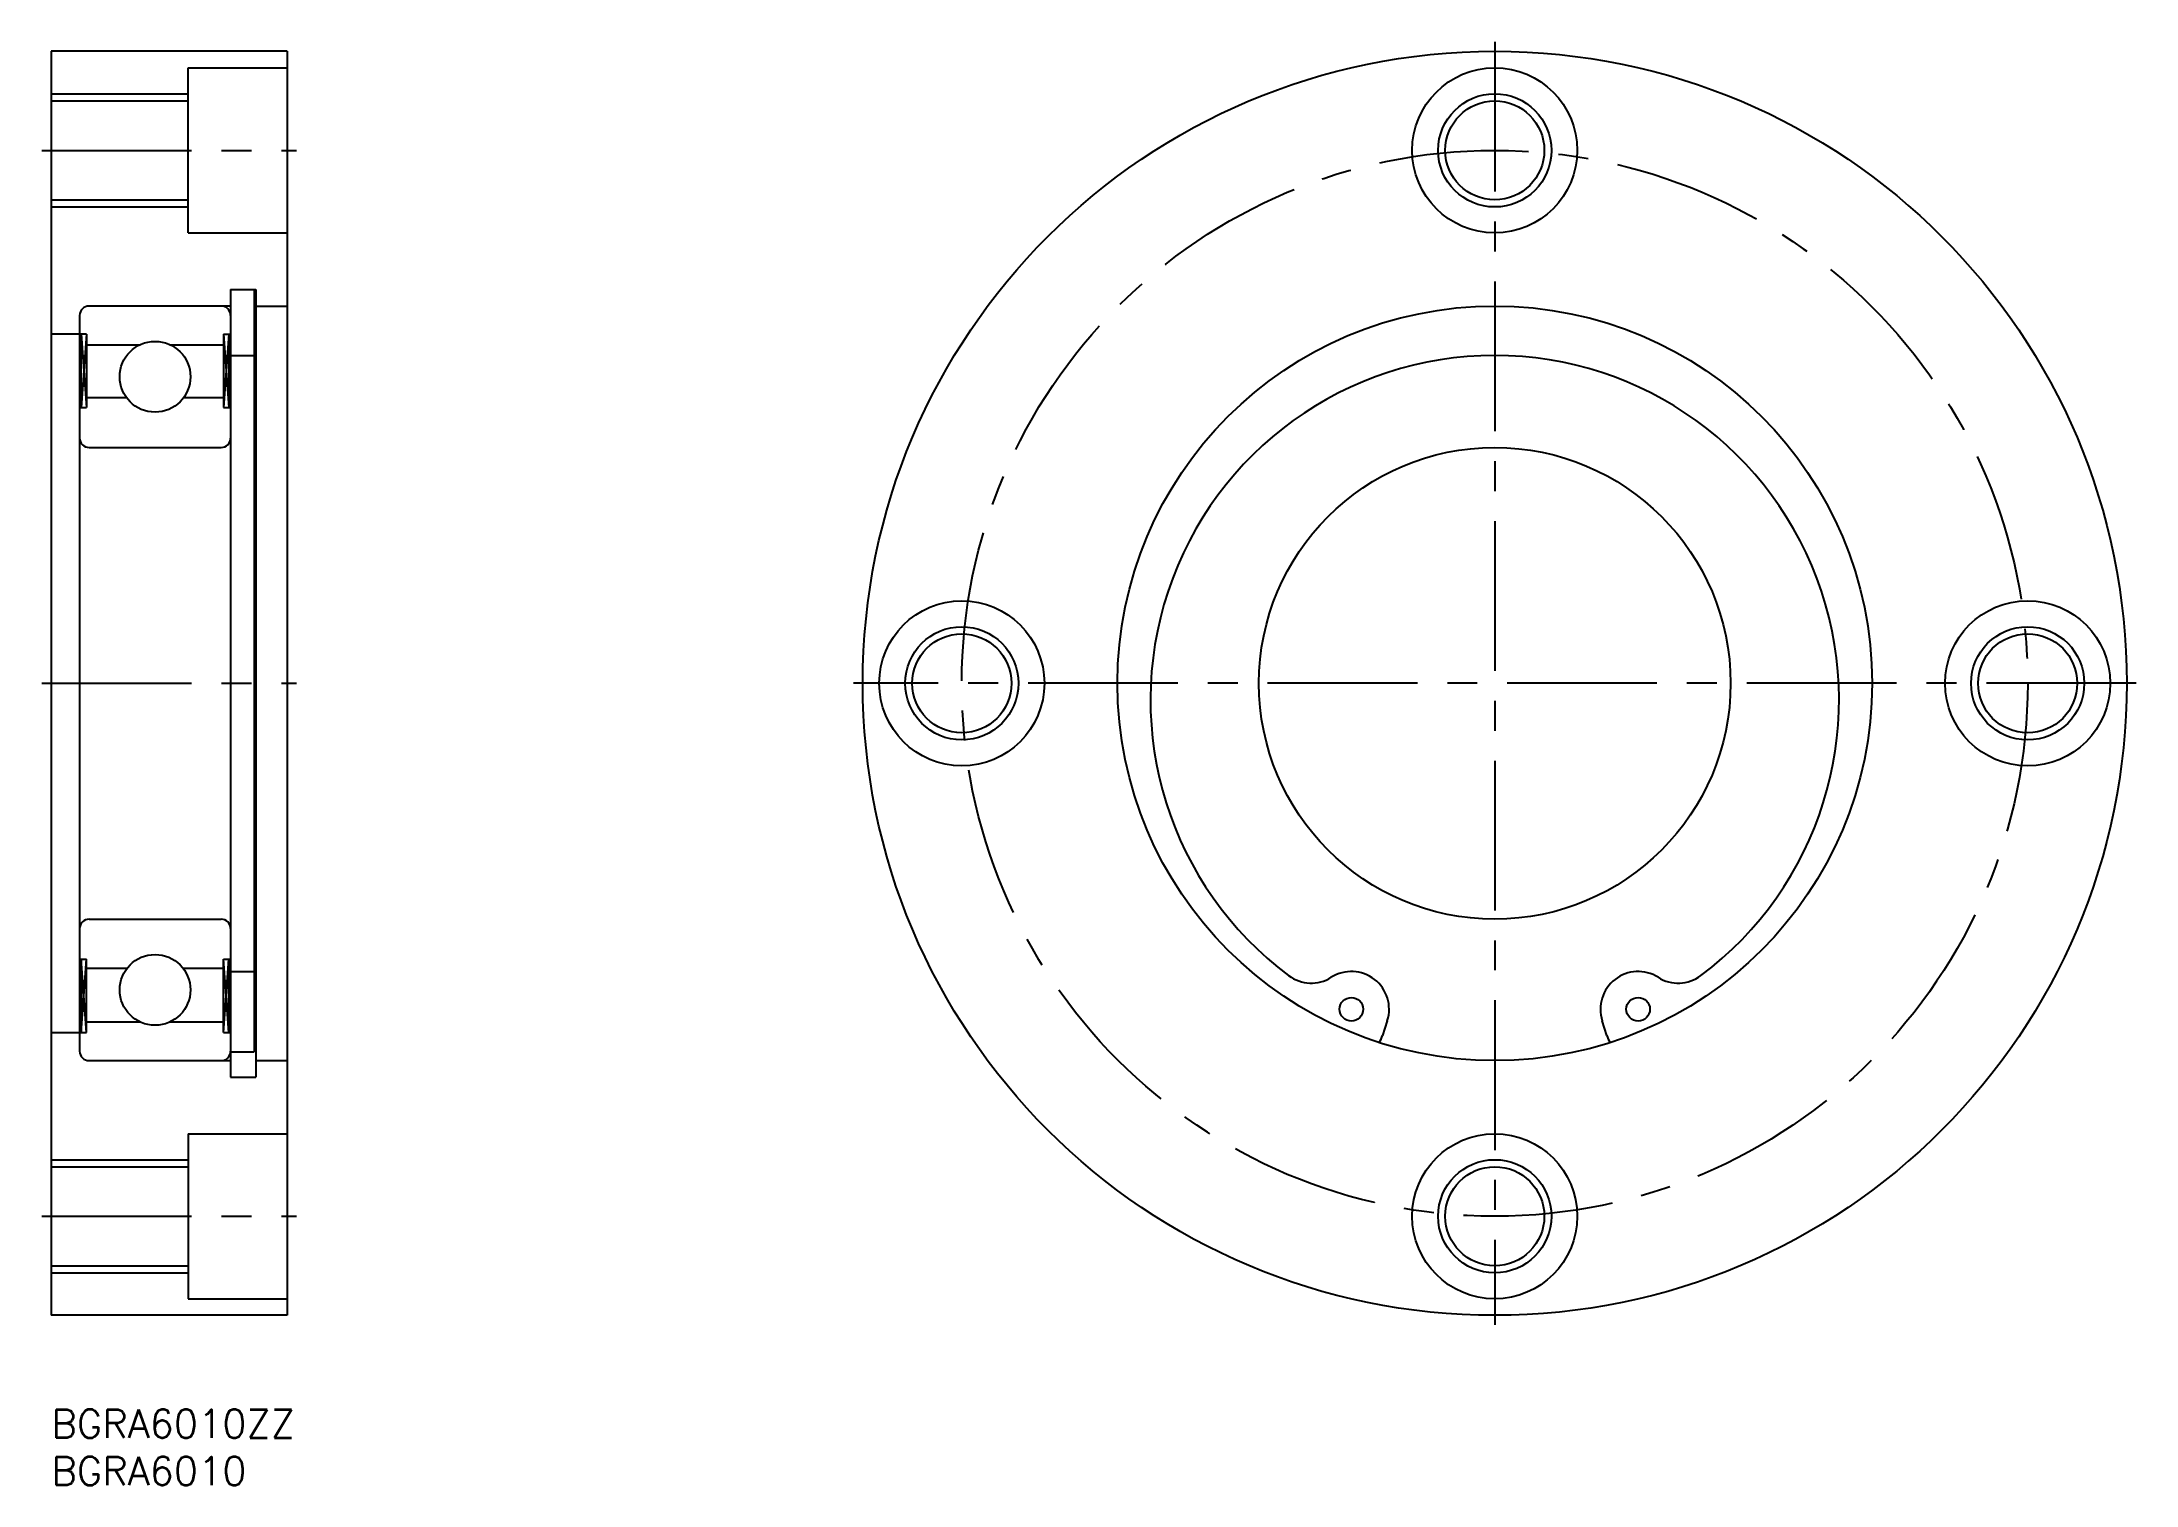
# Model space of a CAD drawing. Extents: x -1 to 221, y -8 to 145.
import ezdxf

# ---------------------------------------------------------------- set-up
doc = ezdxf.new("R2010")
doc.units = 0
doc.header["$LTSCALE"] = 0.5
doc.linetypes.add('CENTER', pattern=[50.8, 31.75, -6.35, 6.35, -6.35])
for name, color, linetype in [('MSM_CENTER', 1, 'CENTER'), ('MSM_CONTINUOUS', 7, 'CONTINUOUS'), ('MSM_NARROW', 5, 'CONTINUOUS'), ('MSM_PART_NUMBER', 7, 'CONTINUOUS')]:
    doc.layers.add(name, color=color, linetype=linetype)
doc.styles.get("Standard").update_dxf_attribs({"font": 'txt.shx', "height": 3, "bigfont": 'bigfont.shx'})

# ---------------------------------------------------------------- blocks, each defined once
blk = doc.blocks.new('*U4')
at = {"layer": 'MSM_PART_NUMBER'}
blk.add_text('BGRA6010ZZ', height=3, dxfattribs=at).set_placement((0, -3))
blk = doc.blocks.new('*U5')
at = {"layer": 'MSM_PART_NUMBER'}
blk.add_text('BGRA6010', height=3, dxfattribs=at).set_placement((0, -8))

msp = doc.modelspace()

# ---------------------------------------------------------------- linework, layer by layer
at = {"layer": 'MSM_CENTER'}
for p, q in [((153.03, 145), (153.03, 9)), ((-1, 133.5), (26, 133.5)), ((-1, 77), (26, 77)), ((221.03, 77), (85.03, 77)), ((-1, 20.5), (26, 20.5))]:
    msp.add_line(p, q, dxfattribs=at)
msp.add_circle((153.03, 77), 56.5, dxfattribs=at)
at = {"layer": 'MSM_CONTINUOUS'}
for p, q in [((25, 144), (0, 144)), ((0, 144), (0, 10)), ((14.5, 124.75), (14.5, 142.25)), ((14.5, 142.25), (25, 142.25)), ((25, 144), (25, 10)), ((0, 138.75), (14.5, 138.75)), ((0, 128.25), (14.5, 128.25)), ((14.5, 124.75), (25, 124.75)), ((19, 118.75), (19, 35.25)), ((19, 118.75), (21.7, 118.75)), ((21.5, 118.75, 0.75), (21.5, 37.93, 0.75)), ((21.7, 118.75), (21.7, 35.25)), ((3, 116), (3, 38)), ((19, 117), (4, 117)), ((21.7, 117), (25, 117)), ((3.74, 114), (0, 114)), ((3.18, 106.25), (3.18, 114)), ((3.18, 114), (3.74, 106.25)), ((3.74, 114), (3.18, 106.25)), ((3.74, 114), (3.74, 106.25)), ((18.26, 114), (19, 114)), ((18.26, 114), (18.26, 106.25)), ((18.26, 114), (18.82, 106.25)), ((18.82, 114), (18.26, 106.25)), ((18.82, 114), (18.82, 106.25)), ((3.74, 112.9), (9.42, 112.9)), ((12.58, 112.9), (18.26, 112.9)), ((19, 111.75), (21.5, 111.75)), ((8, 107.25), (3.74, 107.25)), ((18.26, 107.25), (14, 107.25)), ((3, 106.25), (3.74, 106.25)), ((18.26, 106.25), (19, 106.25)), ((4, 102), (18, 102)), ((4, 52), (18, 52)), ((3, 47.75), (3.74, 47.75)), ((3.18, 47.75), (3.18, 40)), ((3.18, 40), (3.74, 47.75)), ((3.74, 40), (3.18, 47.75)), ((3.74, 40), (3.74, 47.75)), ((8, 46.75), (3.74, 46.75)), ((18.26, 46.75), (14, 46.75)), ((18.26, 47.75), (19, 47.75)), ((18.26, 40), (18.26, 47.75)), ((18.26, 40), (18.82, 47.75)), ((18.82, 40), (18.26, 47.75)), ((18.82, 40), (18.82, 47.75)), ((19, 46.45), (21.5, 46.45)), ((0, 40), (3.74, 40)), ((3.74, 41.1), (9.42, 41.1)), ((12.58, 41.1), (18.26, 41.1)), ((18.26, 40), (19, 40)), ((141.64, 41.23, -1.25), (141.14, 39.68, -1.25)), ((164.91, 39.68, -1.25), (164.42, 41.23, -1.25)), ((19, 37.93), (21.5, 37.93)), ((4, 37), (19, 37)), ((21.7, 37), (25, 37)), ((19, 35.25), (21.7, 35.25)), ((14.5, 29.25), (14.5, 11.75)), ((14.5, 29.25), (25, 29.25)), ((0, 25.75), (14.5, 25.75)), ((0, 15.25), (14.5, 15.25)), ((14.5, 11.75), (25, 11.75)), ((25, 10), (0, 10))]:
    msp.add_line(p, q, dxfattribs=at)
for centre, radius in [((153.03, 77), 67), ((153.03, 133.5), 8.75), ((153.03, 133.5), 5.25), ((153.03, 77, -1.25), 40), ((11, 109.5), 3.75), ((153.03, 77), 25), ((96.53, 77), 8.75), ((209.53, 77), 8.75), ((96.53, 77), 5.25), ((209.53, 77), 5.25), ((11, 44.5), 3.75), ((137.83, 42.45, -1.25), 1.25), ((168.23, 42.45, -1.25), 1.25), ((153.03, 20.5), 8.75), ((153.03, 20.5), 5.25)]:
    msp.add_circle(centre, radius, dxfattribs=at)
for centre, radius, start, end in [((4, 116), 1, 90, 180), ((18, 116), 1, 0, 90), ((153.03, 75.25, -1.25), 36.5, 306.7766, 233.2234), ((4, 103), 1, 180, 270), ((18, 103), 1, 270, 0), ((4, 51), 1, 90, 180), ((18, 51), 1, 0, 90), ((133.57, 49.22, -1.25), 4, 233.2234, 302.1546), ((137.83, 42.45, -1.25), 4, 342.3386, 122.1546), ((168.23, 42.45, -1.25), 4, 57.8454, 197.6614), ((172.48, 49.22, -1.25), 4, 237.8454, 306.7766), ((4, 38), 1, 180, 270), ((18, 38), 1, 270, 0), ((138.76, 40.43, -1.25), 2.5, 322.9618, 342.3386), ((167.29, 40.43, -1.25), 2.5, 197.6614, 217.0382)]:
    msp.add_arc(centre, radius, start, end, dxfattribs=at)
at = {"layer": 'MSM_NARROW'}
for p, q in [((0, 139.5), (14.5, 139.5)), ((0, 127.5), (14.5, 127.5)), ((0, 26.5), (14.5, 26.5)), ((0, 14.5), (14.5, 14.5))]:
    msp.add_line(p, q, dxfattribs=at)
for centre in [(153.03, 133.5), (96.53, 77), (209.53, 77), (153.03, 20.5)]:
    msp.add_circle(centre, 6, dxfattribs=at)

# ---------------------------------------------------------------- block references
at = {"layer": 'MSM_CONTINUOUS'}
for name in ['*U4', '*U5']:
    msp.add_blockref(name, (0, 0), dxfattribs=at)

doc.saveas('drawing.dxf')
